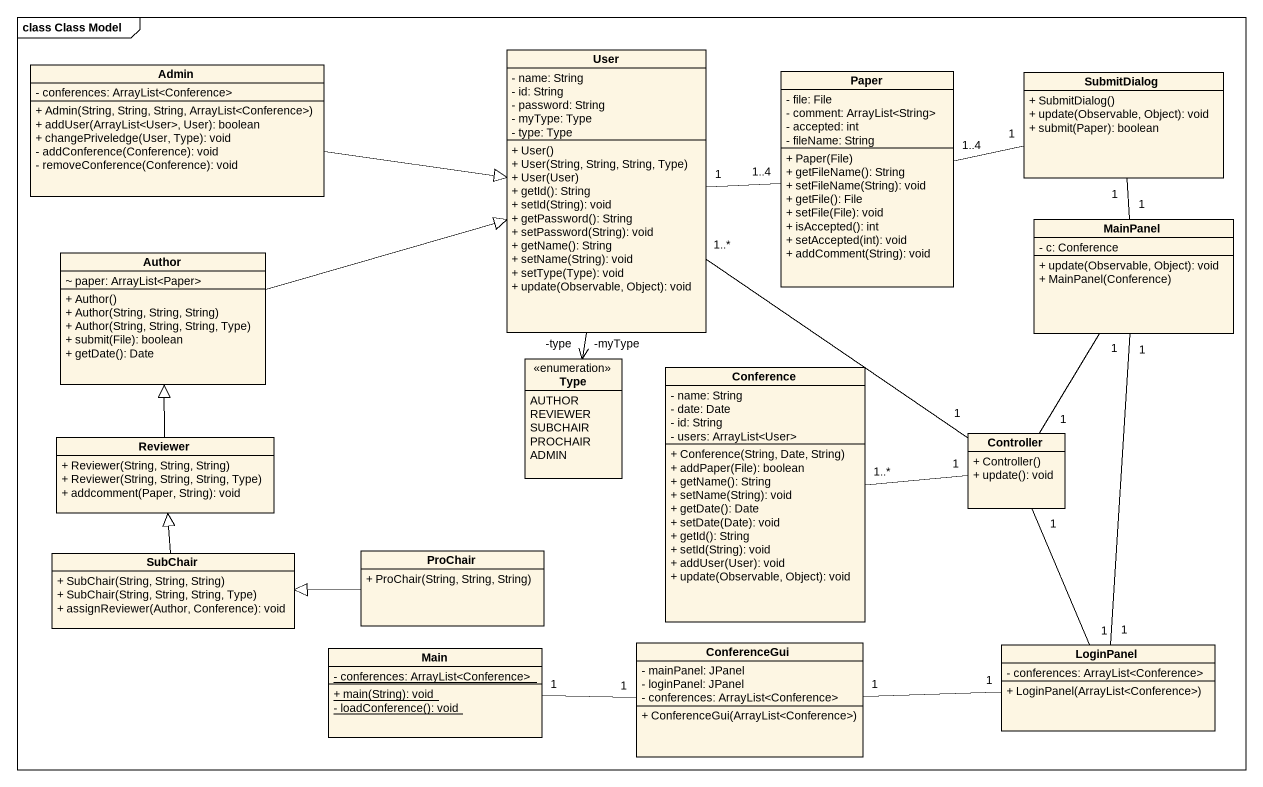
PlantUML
@startuml
mainframe class Class Model
hide circle
hide empty members
skinparam classAttributeIconSize 0
class Admin {
  - conferences: ArrayList<Conference>
  + Admin(String, String, String, ArrayList<Conference>)
  + addUser(ArrayList<User>, User): boolean
  + changePriveledge(User, Type): void
  - addConference(Conference): void
  - removeConference(Conference): void
}
class User {
  - name: String
  - id: String
  - password: String
  - myType: Type
  - type: Type
  + User()
  + User(String, String, String, Type)
  + User(User)
  + getId(): String
  + setId(String): void
  + getPassword(): String
  + setPassword(String): void
  + getName(): String
  + setName(String): void
  + setType(Type): void
  + update(Observable, Object): void
}
class Paper {
  - file: File
  - comment: ArrayList<String>
  - accepted: int
  - fileName: String
  + Paper(File)
  + getFileName(): String
  + setFileName(String): void
  + getFile(): File
  + setFile(File): void
  + isAccepted(): int
  + setAccepted(int): void
  + addComment(String): void
}
class SubmitDialog {
  + SubmitDialog()
  + update(Observable, Object): void
  + submit(Paper): boolean
}
class MainPanel {
  - c: Conference
  + update(Observable, Object): void
  + MainPanel(Conference)
}
class Author {
  ~ paper: ArrayList<Paper>
  + Author()
  + Author(String, String, String)
  + Author(String, String, String, Type)
  + submit(File): boolean
  + getDate(): Date
}
enum Type {
  AUTHOR
  REVIEWER
  SUBCHAIR
  PROCHAIR
  ADMIN
}
class Conference {
  - name: String
  - date: Date
  - id: String
  - users: ArrayList<User>
  + Conference(String, Date, String)
  + addPaper(File): boolean
  + getName(): String
  + setName(String): void
  + getDate(): Date
  + setDate(Date): void
  + getId(): String
  + setId(String): void
  + addUser(User): void
  + update(Observable, Object): void
}
class Reviewer {
  + Reviewer(String, String, String)
  + Reviewer(String, String, String, Type)
  + addcomment(Paper, String): void
}
class Controller {
  + Controller()
  + update(): void
}
class SubChair {
  + SubChair(String, String, String)
  + SubChair(String, String, String, Type)
  + assignReviewer(Author, Conference): void
}
class ProChair {
  + ProChair(String, String, String)
}
class Main {
  {static} - conferences: ArrayList<Conference>
  {static} + main(String): void
  {static} - loadConference(): void
}
class ConferenceGui {
  - mainPanel: JPanel
  - loginPanel: JPanel
  - conferences: ArrayList<Conference>
  + ConferenceGui(ArrayList<Conference>)
}
class LoginPanel {
  - conferences: ArrayList<Conference>
  + LoginPanel(ArrayList<Conference>)
}
Admin -right-|> User
User "1" -right- "1..4" Paper
User --> "-myType" Type
User --> "-type" Type
User "1..*" -- "1" Controller
SubmitDialog "1" -left- "1..4" Paper
MainPanel "1" -up- "1" SubmitDialog
MainPanel "1" -- "1" Controller
Author -right-|> User
Reviewer -up-|> Author
Controller "1" -left- "1..*" Conference
SubChair -up-|> Reviewer
ProChair -left-|> SubChair
Main "1" -right- "1" ConferenceGui
ConferenceGui "1" -right- "1" LoginPanel
LoginPanel "1" -up- "1" MainPanel
LoginPanel "1" -up- "1" Controller
@enduml
